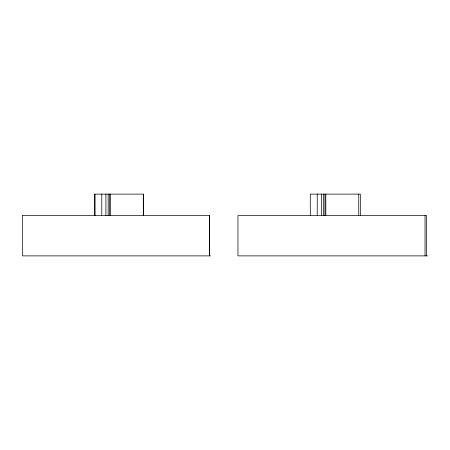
<?xml version="1.0" encoding="UTF-8"?>
<svg xmlns="http://www.w3.org/2000/svg" width="450" height="450" viewBox="0 0 450 450"><rect width="100%" height="100%" fill="white"/><g stroke="black" fill="none" stroke-linecap="round" stroke-linejoin="round"><path stroke-width="0.67" d="M22.5 215.601L209.632 215.601L209.632 255.881L209.571 215.601M210.527 255.881L22.5 255.881L22.556 215.601M427.5 255.881L237.96 255.881L237.96 215.601L426.606 215.601L426.606 255.881M425.031 215.601L425.031 255.881M360.338 215.601L360.338 194.119L310.292 194.119L310.292 215.601M358.762 194.119L358.762 215.601M325.817 194.119L325.817 215.601M324.951 194.119L324.951 215.601M323.623 194.119L323.623 215.601M321.368 194.119L321.368 215.601M317.239 194.119L317.239 215.601M143.364 215.601L143.364 194.119L94.837 194.119L94.837 215.601M143.308 194.119L143.308 215.601M110.357 194.119L110.357 215.601M109.496 194.119L109.496 215.601M108.169 194.119L108.169 215.601M105.907 194.119L105.907 215.601M101.779 194.119L101.779 215.601M94.894 194.119L94.894 215.601"/></g></svg>
